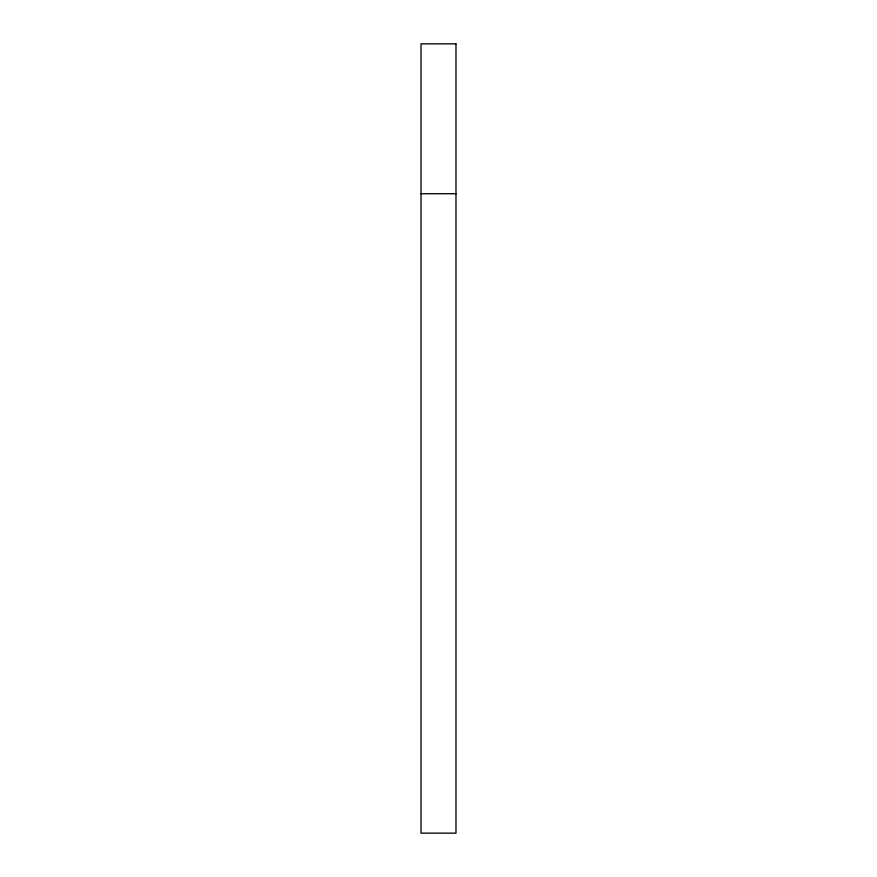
<?xml version="1.0" encoding="UTF-8"?>
<svg xmlns="http://www.w3.org/2000/svg" width="877" height="877" viewBox="0 0 877 877"><rect width="100%" height="100%" fill="white"/><g stroke="black" fill="none" stroke-linecap="round" stroke-linejoin="round"><path stroke-width="1.32" d="M421.015 193.718L455.985 193.718M455.985 43.85L421.015 43.85L421.015 833.15L455.985 833.15L455.985 43.85"/></g></svg>
